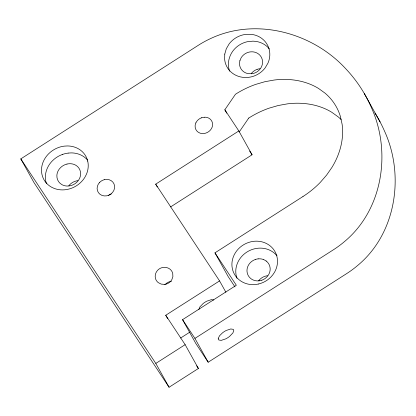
<?xml version="1.0" encoding="UTF-8"?>
<svg xmlns="http://www.w3.org/2000/svg" width="416" height="416" viewBox="0 0 416 416"><rect width="100%" height="100%" fill="white"/><g stroke="black" fill="none" stroke-linecap="round" stroke-linejoin="round"><path stroke-width="0.62" d="M198.879 309.525L199.711 307.112L203.102 303.566A9.942 4.3 -33.4 0 1 206.872 301.153L211.39 299.64L213.767 299.998M226.736 113.178L224.843 109.777L235.461 94.255A87.417 78.77 -29.1 0 1 255.746 84.375L264.898 81.708L274.118 80.044A78.499 70.736 -29.1 0 1 283.26 79.404C292.848 79.29 302.52 80.928 311.35 84.729A64.043 57.704 -29.1 0 1 318.557 88.468L324.979 93.101A60.434 54.454 -29.1 0 1 330.522 98.556A59.79 53.872 -29.1 0 1 337.579 109.247A60.434 54.454 -29.1 0 1 340.392 116.454L342.087 124.114A64.043 57.704 -29.1 0 1 342.628 132.111C342.571 141.601 340.158 150.982 336.159 159.557A78.499 70.736 -29.1 0 1 331.859 167.523L326.565 175.141L320.372 182.286A87.417 78.77 -29.1 0 1 302.962 196.524M239.2 131.992L248.721 118.076M224.843 109.777L238.826 130.957L155.704 184.148L219.57 280.909L165.74 315.255L185.146 344.656L198.406 368.477L169.068 387.249L34.06 182.707L20.8 158.886L198.359 45.261A92.768 83.59 -29.1 0 1 210.73 38.496C256.225 17.087 312.801 32.703 345.982 69.009A163.982 147.763 -29.1 0 1 371.28 107.338C391.544 151.632 382.923 209.477 344.677 241.426A92.768 83.59 -29.1 0 1 333.372 249.808L194.927 338.4L208.182 362.222L346.627 273.629A92.768 83.59 -29.1 0 0 357.932 265.247C396.188 233.298 404.799 175.453 384.54 131.16A163.982 147.763 -29.1 0 0 374.956 113.079M170.602 206.918L252.08 154.778L238.826 130.957M234.988 286.926L228.218 276.666L214.958 252.845L302.968 196.529M208.182 362.222L195.816 343.481L182.556 319.66L236.34 285.246L214.958 252.845M180.627 338.031L189.862 332.124M169.068 387.249L155.808 363.428L185.146 344.656M171.439 281.341L169.244 281.819A8.653 7.795 -29.1 0 0 165.474 284.232M68.198 153.078L71.131 152.901A23.774 21.424 -29.1 0 1 76.835 153.587A23.488 21.164 -29.1 0 1 82.03 155.61A23.275 20.972 -29.1 0 1 87.495 160.02M164.512 284.388L161.21 284.102L158.314 282.656A9.755 8.788 -29.1 0 1 155.433 278.299C154.705 275.449 155.662 272.329 157.685 270.234A8.653 7.795 -29.1 0 1 161.455 267.821C164.237 266.854 167.492 267.259 169.848 269.074A9.75 8.788 -29.1 0 1 172.728 273.437L172.89 276.63L171.813 279.713A8.752 7.883 -29.1 0 1 169.655 282.261A8.648 7.79 -29.1 0 1 166.707 283.91M249.636 151.07L252.08 154.778M182.556 319.66L194.927 338.4M196.638 365.804L198.406 368.477M20.8 158.886L155.808 363.428M364.359 93.642L380.104 121.945M219.57 280.909L225.888 292.256M155.704 184.148L157.279 186.982M165.74 315.255L167.632 318.656M248.726 118.082A87.417 78.77 -29.1 0 1 269.006 108.196L278.158 105.529L287.373 103.865A78.499 70.736 -29.1 0 1 296.52 103.225C306.108 103.111 315.78 104.749 324.61 108.55A64.043 57.704 -29.1 0 1 331.812 112.289L338.239 116.922A60.434 54.454 -29.1 0 1 341.125 119.553M258.768 280.67A11.669 10.514 -29.1 0 1 259.724 279.562A11.606 10.457 -29.1 0 1 264.664 276.401A11.669 10.514 -29.1 0 1 267.545 275.74M68.806 185.775A12.397 11.17 -29.1 0 1 74.911 181.371A12.22 11.014 -29.1 0 1 77.854 180.669M257.104 69.378A11.409 10.28 -29.1 0 0 252.205 72.514A11.502 10.369 -29.1 0 0 251.259 73.616M257.135 69.358A11.502 10.369 -29.1 0 1 259.984 68.718M99.689 182.369A9.058 8.164 -29.1 0 1 104.536 179.639M87.714 161.117A23.488 21.164 -29.1 0 1 87.916 169.286A23.774 21.424 -29.1 0 1 86.237 174.699L84.88 177.263A24.268 21.866 -29.1 0 1 79.035 183.929A24.419 22.001 -29.1 0 1 71.198 188.349A24.232 21.835 -29.1 0 1 62.478 189.904A23.774 21.424 -29.1 0 1 54.085 188.365L51.574 187.195A23.275 20.972 -29.1 0 1 41.59 172.068L41.522 169.328A23.774 21.424 -29.1 0 1 43.503 161.158A24.232 21.835 -29.1 0 1 48.485 153.936A24.419 22.001 -29.1 0 1 58.536 147.503A24.268 21.866 -29.1 0 1 64.329 146.13L67.262 145.954A23.774 21.424 -29.1 0 1 72.972 146.64A23.488 21.164 -29.1 0 1 80.47 150.134A23.275 20.972 -29.1 0 1 87.719 161.117M201.521 117.796A9.23 8.315 -29.1 0 0 197.018 121.046A9.11 8.206 -29.1 0 0 195.879 122.907M201.458 117.837A9.11 8.206 -29.1 0 1 204.724 117.244M104.536 179.618A8.965 8.076 -29.1 0 1 114.52 188.261A8.965 8.076 -29.1 0 1 101.889 195.364A8.965 8.076 -29.1 0 1 99.668 182.354M204.786 117.203A8.954 8.07 -29.1 0 1 206.918 117.452A8.783 7.914 -29.1 0 1 208.858 118.196A8.585 7.738 -29.1 0 1 212.586 124.826A8.772 7.909 -29.1 0 1 212.212 126.875A8.954 8.07 -29.1 0 1 211.318 128.83A9.199 8.289 -29.1 0 1 204.017 133.5A8.954 8.07 -29.1 0 1 201.838 133.515A8.772 7.909 -29.1 0 1 199.784 133.016A8.585 7.738 -29.1 0 1 195.12 125.949A8.783 7.914 -29.1 0 1 195.494 123.9A8.954 8.07 -29.1 0 1 195.879 122.907M166.67 283.93A8.752 7.883 -29.1 0 1 164.476 284.409M258.409 284.029A23.239 20.94 -29.1 0 1 249.87 284.419A23.608 21.273 -29.1 0 1 244.483 282.984A23.91 21.549 -29.1 0 1 232.029 266.656A23.608 21.273 -29.1 0 1 232.17 261.217A23.239 20.94 -29.1 0 1 236.605 250.988A22.89 20.623 -29.1 0 1 251.004 241.779L253.848 241.311A23.291 20.987 -29.1 0 1 259.542 241.389A23.608 21.273 -29.1 0 1 264.93 242.819A23.915 21.549 -29.1 0 1 277.488 261.862A23.608 21.273 -29.1 0 1 276.64 267.29A23.291 20.987 -29.1 0 1 274.399 272.444L272.808 274.815A22.89 20.623 -29.1 0 1 258.409 284.029M255.273 259.527A11.606 10.457 -29.1 0 0 250.328 262.688A11.669 10.514 -29.1 0 0 249.376 263.796A11.778 10.613 -29.1 0 0 247.91 266.282A11.924 10.743 -29.1 0 0 247.12 268.996A12.059 10.868 -29.1 0 0 247.047 271.757A12.173 10.967 -29.1 0 0 250.968 278.689A12.059 10.868 -29.1 0 0 253.375 280.056A11.924 10.743 -29.1 0 0 256.116 280.784A11.778 10.613 -29.1 0 0 259.007 280.826M255.289 259.516A11.669 10.514 -29.1 0 1 258.154 258.866M258.138 258.877A11.778 10.613 -29.1 0 1 261.03 258.918A11.924 10.743 -29.1 0 1 263.77 259.646M263.812 259.709A12.059 10.868 -29.1 0 1 266.224 261.076M266.178 261.014A12.173 10.967 -29.1 0 1 270.098 267.94A12.059 10.868 -29.1 0 1 270.026 270.707A11.924 10.743 -29.1 0 1 269.235 273.416A11.778 10.613 -29.1 0 1 267.774 275.907A11.664 10.514 -29.1 0 1 265.73 278.013A11.606 10.457 -29.1 0 1 261.872 280.176M261.856 280.186A11.664 10.514 -29.1 0 1 258.991 280.836M62.405 154.45A24.419 22.001 -29.1 0 0 52.354 160.883A24.232 21.835 -29.1 0 0 47.367 168.106A23.774 21.424 -29.1 0 0 45.391 176.275L45.458 179.015A23.275 20.972 -29.1 0 0 46.498 183.747M62.338 154.497A24.232 21.835 -29.1 0 1 68.125 153.124M229.611 71.172A24.19 21.798 -29.1 0 1 228.982 69.124C227.422 62.821 229.107 55.994 232.996 50.866A22.521 20.29 -29.1 0 1 239.309 45.053A22.516 20.285 -29.1 0 1 247.265 41.735L252.938 41.153L255.757 41.376A23.598 21.263 -29.1 0 1 261.118 42.827A23.962 21.59 -29.1 0 1 265.845 45.531A24.19 21.798 -29.1 0 1 269.313 48.901M108.311 195.608A9.058 8.164 -29.1 0 1 111.249 193.955M236.985 278.309A23.91 21.549 -29.1 0 1 235.898 273.608A23.608 21.273 -29.1 0 1 236.033 268.169A23.239 20.94 -29.1 0 1 240.474 257.936A22.89 20.623 -29.1 0 1 246.849 252.086A22.89 20.623 -29.1 0 1 254.868 248.726L257.717 248.258A23.291 20.987 -29.1 0 1 263.411 248.336A23.608 21.273 -29.1 0 1 268.798 249.766A23.915 21.549 -29.1 0 1 277.014 255.83M218.265 338.328L218.239 338.853A7.342 3.177 -33.4 0 0 218.878 340.007L221.255 340.366L225.774 338.853A9.942 4.3 -33.4 0 0 229.544 336.44L232.934 332.888L233.766 330.481A7.342 3.177 -33.4 0 0 233.126 329.326L230.75 328.968L226.226 330.481A9.942 4.3 -33.4 0 0 222.456 332.894L219.565 335.743L218.265 338.328M224.76 54.101L224.64 59.524L225.113 62.171A24.19 21.798 -29.1 0 0 232.357 73.154C237.593 77.116 244.572 78.369 250.936 76.95A22.521 20.29 -29.1 0 0 258.892 73.632A22.516 20.285 -29.1 0 0 265.205 67.818L268.044 62.951L268.98 60.33A23.598 21.263 -29.1 0 0 269.698 52.208A23.962 21.59 -29.1 0 0 269.225 49.561A24.19 21.798 -29.1 0 0 261.976 38.584A23.962 21.59 -29.1 0 0 257.249 35.875A23.598 21.263 -29.1 0 0 251.888 34.429L246.23 34.325L243.402 34.788A22.516 20.285 -29.1 0 0 235.44 38.106A22.521 20.29 -29.1 0 0 229.133 43.914L226.288 48.786L224.76 54.101M239.949 60.549L239.647 61.916A12.132 10.936 -29.1 0 0 239.824 66.019A12.293 11.076 -29.1 0 0 242.476 70.699A12.132 10.936 -29.1 0 0 247.244 73.429L251.514 73.762A11.502 10.369 -29.1 0 0 254.358 73.128A11.409 10.28 -29.1 0 0 258.18 70.985A11.497 10.358 -29.1 0 0 261.004 67.694L261.643 66.414A11.877 10.702 -29.1 0 0 262.543 62.332A12.178 10.977 -29.1 0 0 262.246 59.613A12.293 11.076 -29.1 0 0 259.594 54.933A12.178 10.977 -29.1 0 0 256.157 52.655A11.877 10.702 -29.1 0 0 252.002 51.808L250.557 51.87A11.497 10.358 -29.1 0 0 247.712 52.504A11.409 10.28 -29.1 0 0 242.814 55.64A11.502 10.369 -29.1 0 0 241.067 57.944L239.949 60.549M66.976 164.06A12.397 11.17 -29.1 0 0 59.415 168.901A12.251 11.04 -29.1 0 0 57.876 171.434A12.054 10.863 -29.1 0 0 56.872 175.588A11.84 10.67 -29.1 0 0 61.979 184.668A12.054 10.863 -29.1 0 0 66.05 185.957A12.251 11.04 -29.1 0 0 70.496 185.687A12.397 11.17 -29.1 0 0 77.064 181.984A12.22 11.014 -29.1 0 0 80.111 176.956A11.976 10.79 -29.1 0 0 80.569 172.77A11.825 10.655 -29.1 0 0 76.664 165.833A11.976 10.79 -29.1 0 0 72.852 164.055A12.22 11.014 -29.1 0 0 66.976 164.06"/></g></svg>
